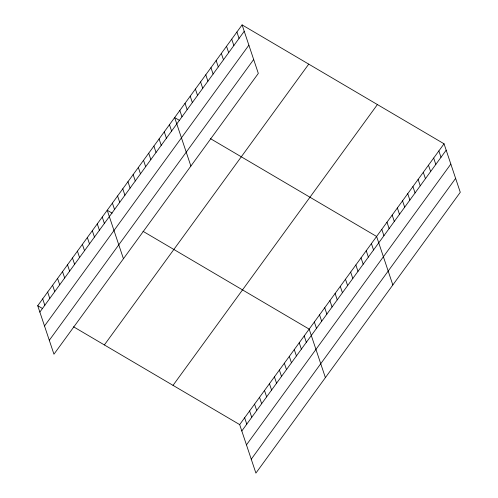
<?xml version="1.0" encoding="UTF-8"?>
<svg xmlns="http://www.w3.org/2000/svg" width="498" height="498" viewBox="0 0 498 498"><rect width="100%" height="100%" fill="white"/><g stroke="black" fill="none" stroke-linecap="round" stroke-linejoin="round"><path stroke-width="0.75" d="M242.096 24.9L258.325 73.399L53.952 354.203L37.724 305.704L242.096 24.9L444.048 143.798L460.276 192.296L255.904 473.1L239.675 424.601L73.511 326.775M39.852 312.078L244.232 31.281M44.509 325.978L248.882 45.181M49.296 340.302L253.675 59.499M104.368 344.94L308.741 64.136M173.03 385.365L377.403 104.561M239.675 424.601L444.048 143.798M241.81 430.975L446.183 150.178M246.46 444.876L450.833 164.079M251.253 459.2L455.626 178.396M179.591 120.472L174.655 117.565L190.877 166.064M210.442 138.637L376.606 236.463L392.835 284.962M112.143 213.138L107.207 210.231L123.436 258.73M143.001 231.302L309.165 329.128L325.393 377.627M37.724 305.704L42.66 308.611M438.863 150.925L440.998 157.306M433.677 158.053L435.806 164.433M428.485 165.18L430.621 171.561M423.3 172.308L425.435 178.689M418.108 179.436L420.244 185.816M412.923 186.563L415.058 192.944M407.738 193.691L409.866 200.072M402.546 200.825L404.681 207.199M397.36 207.952L399.496 214.327M392.169 215.08L394.304 221.454M386.983 222.208L389.119 228.582M381.798 229.335L383.927 235.71M371.421 243.59L373.556 249.971M366.229 250.718L368.364 257.099M361.044 257.846L363.179 264.226M355.858 264.973L357.987 271.354M350.667 272.101L352.802 278.482M345.481 279.229L347.616 285.609M340.29 286.356L342.425 292.737M335.104 293.484L337.239 299.864M329.913 300.611L332.048 306.992M236.905 32.028L239.04 38.408M324.727 307.745L326.862 314.12M231.719 39.155L233.855 45.536M319.542 314.873L321.671 321.247M226.534 46.283L228.663 52.663M314.35 322.001L316.485 328.375M221.342 53.411L223.478 59.791M216.157 60.538L218.292 66.919M304.203 335.945L306.332 342.325M210.965 67.666L213.1 74.046M299.236 342.767L301.371 349.142M205.78 74.793L207.915 81.174M294.274 349.584L296.41 355.964M200.594 81.927L202.723 88.302M289.313 356.406L291.442 362.781M195.403 89.055L197.538 95.429M284.346 363.223L286.481 369.603M190.217 96.182L192.353 102.557M279.384 370.045L281.519 376.42M185.026 103.31L187.161 109.684M274.423 376.862L276.552 383.242M179.84 110.438L181.975 116.812M269.455 383.684L271.591 390.059M264.494 390.5L266.629 396.881M169.463 124.693L171.598 131.074M259.533 397.323L261.662 403.697M164.278 131.821L166.413 138.201M254.565 404.139L256.7 410.52M159.086 138.948L161.221 145.329M249.604 410.962L251.739 417.336M153.901 146.076L156.036 152.456M244.643 417.778L246.771 424.159M148.709 153.203L150.844 159.584M143.524 160.331L145.659 166.712M138.338 167.459L140.473 173.839M133.147 174.586L135.282 180.967M127.961 181.714L130.096 188.095M122.769 188.848L124.905 195.222M117.584 195.975L119.719 202.35M112.399 203.103L114.528 209.477M102.246 217.047L104.381 223.428M97.284 223.87L99.413 230.244M92.317 230.686L94.452 237.067M87.355 237.509L89.491 243.883M82.394 244.325L84.523 250.706M77.427 251.148L79.562 257.522M72.465 257.964L74.6 264.345M67.504 264.787L69.633 271.161M62.536 271.603L64.672 277.984M57.575 278.426L59.71 284.8M52.614 285.242L54.743 291.623M47.646 292.065L49.781 298.439M42.685 298.881L44.82 305.262"/></g></svg>
